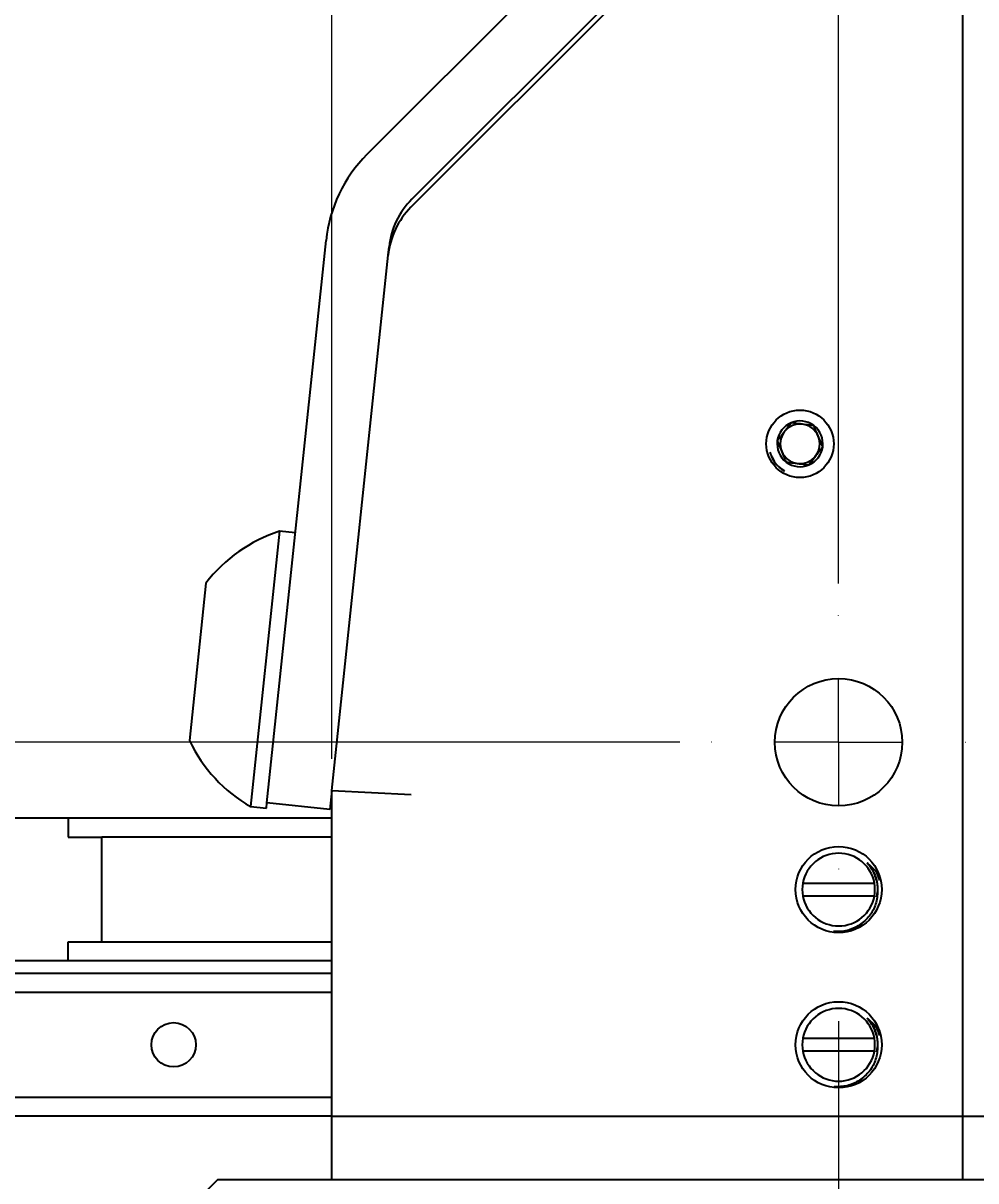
# Model space of a CAD drawing. Header units: inches. Extents: x 2.2 to 21.4, y 0.2 to 16.
# Drawn here: x 8.193 to 9.697, y 1.519 to 3.346 of the extents above; entities that cross this region are included whole.
import ezdxf

# ---------------------------------------------------------------- set-up
doc = ezdxf.new("R2010")
doc.units = ezdxf.units.IN
doc.header["$MEASUREMENT"] = 0
doc.linetypes.add('CENTERX2', pattern=[0.8, 0.5, -0.1, 0.1, -0.1])
doc.styles.add('SLDTEXTSTYLE0', font='TXT', dxfattribs={"width": 0.75})
doc.dimstyles.new('SLDDIMSTYLE0', dxfattribs={"dimtxt": 0.125, "dimasz": 0.13, "dimexe": 0, "dimexo": 0.0625, "dimgap": 0.03125, "dimtad": 0, "dimtih": 1, "dimtoh": 1, "dimdec": 3, "dimrnd": 1e-09, "dimzin": 12, "dimdsep": 46, "dimtxsty": 'SLDTEXTSTYLE0', "dimsah": 1, "dimcen": 0.09, "dimadec": 0, "dimazin": 3, "dimtfac": 1, "dimtdec": 3, "dimtofl": 0, "dimtmove": 0, "dimatfit": 3, "dimfxl": 1, "dimfrac": 2, "dimtolj": 1, "dimtzin": 12, "dimarcsym": 0})
doc.dimstyles.new('SLDDIMSTYLE1', dxfattribs={"dimtxt": 0.125, "dimasz": 0.13, "dimexe": 0, "dimexo": 0.0625, "dimgap": 0.03125, "dimtad": 0, "dimtih": 1, "dimtoh": 1, "dimdec": 3, "dimrnd": 1e-09, "dimzin": 4, "dimdsep": 46, "dimtxsty": 'SLDTEXTSTYLE0', "dimsah": 1, "dimcen": 0.09, "dimadec": 0, "dimazin": 1, "dimtfac": 1, "dimtdec": 3, "dimtofl": 0, "dimtmove": 0, "dimatfit": 3, "dimfxl": 1, "dimfrac": 2, "dimtolj": 1, "dimtzin": 12, "dimarcsym": 0})

# ---------------------------------------------------------------- blocks, each defined once
blk = doc.blocks.new('_D_9')
at = {"color": 7, "linetype": 'Continuous', "lineweight": 18}
for p, q in [((9.1358, 4.604), (9.0978, 4.604)), ((9.0978, 4.604), (9.0978, 4.4056)), ((9.864, 4.604), (9.9021, 4.604)), ((9.9021, 4.604), (9.9021, 4.4056)), ((8.6802, 2.1851), (8.6802, 4.549)), ((10.7302, 3.3961), (10.7302, 4.549)), ((8.6802, 4.424), (8.9882, 4.424)), ((10.7302, 4.424), (10.0117, 4.424)), ((9.0978, 4.4056), (9.1358, 4.4056)), ((9.9021, 4.4056), (9.864, 4.4056))]:
    blk.add_line(p, q, dxfattribs=at)
for points in [[(8.6802, 4.424), (8.8102, 4.404), (8.8102, 4.444)], [(10.7302, 4.424), (10.6002, 4.444), (10.6002, 4.404)]]:
    blk.add_solid(points, dxfattribs=at)
at = {"color": 7, "linetype": 'Continuous', "lineweight": 18, "char_height": 0.125, "attachment_point": 1, "style": 'SLDTEXTSTYLE0'}
for s, insert in [('52.07mm', (9.1358, 4.5667)), ('2.050in', (9.2246, 4.3797))]:
    blk.add_mtext(s, dxfattribs=dict(at, insert=insert))
blk = doc.blocks.new('_D_10')
at = {"color": 7, "linetype": 'Continuous', "lineweight": 18}
for p, q in [((9.8012, 4.1389), (9.7631, 4.1389)), ((9.7631, 4.1389), (9.7631, 3.9405)), ((10.5293, 4.1389), (10.5674, 4.1389)), ((10.5674, 4.1389), (10.5674, 3.9405)), ((8.6802, 2.1851), (8.6802, 4.0839)), ((9.4802, 2.4616), (9.4802, 4.0839)), ((8.6802, 3.9589), (9.4802, 3.9589)), ((9.4802, 3.9589), (9.6535, 3.9589)), ((9.7631, 3.9405), (9.8012, 3.9405)), ((10.5674, 3.9405), (10.5293, 3.9405))]:
    blk.add_line(p, q, dxfattribs=at)
for points in [[(8.6802, 3.9589), (8.8102, 3.9389), (8.8102, 3.9789)], [(9.4802, 3.9589), (9.3502, 3.9789), (9.3502, 3.9389)]]:
    blk.add_solid(points, dxfattribs=at)
at = {"color": 7, "linetype": 'Continuous', "lineweight": 18, "char_height": 0.125, "attachment_point": 1, "style": 'SLDTEXTSTYLE0'}
for s, insert in [('20.32mm', (9.8012, 4.1016)), ('.800in', (9.9362, 3.9146))]:
    blk.add_mtext(s, dxfattribs=dict(at, insert=insert))
blk = doc.blocks.new('_D_11')
at = {"color": 7, "linetype": 'Continuous', "lineweight": 18}
for p, q in [((9.2297, 2.2111), (5.8752, 2.2111)), ((6.0002, 2.2111), (6.0002, 1.9215)), ((5.6362, 1.8961), (5.5981, 1.8961)), ((5.5981, 1.8961), (5.5981, 1.6977)), ((6.3643, 1.8961), (6.4024, 1.8961)), ((6.4024, 1.8961), (6.4024, 1.6977)), ((5.5981, 1.6977), (5.6362, 1.6977)), ((6.4024, 1.6977), (6.3643, 1.6977)), ((6.0002, 1.2211), (6.0002, 1.5106)), ((8.9762, 1.2211), (5.8752, 1.2211))]:
    blk.add_line(p, q, dxfattribs=at)
for points in [[(6.0002, 2.2111), (5.9802, 2.0811), (6.0202, 2.0811)], [(6.0002, 1.2211), (6.0202, 1.3511), (5.9802, 1.3511)]]:
    blk.add_solid(points, dxfattribs=at)
at = {"color": 7, "linetype": 'Continuous', "lineweight": 18, "char_height": 0.125, "attachment_point": 1, "style": 'SLDTEXTSTYLE0'}
for s, insert in [('25.15mm', (5.6362, 1.8588)), ('.990in', (5.7712, 1.6718))]:
    blk.add_mtext(s, dxfattribs=dict(at, insert=insert))
blk = doc.blocks.new('_D_13')
at = {"color": 7, "linetype": 'Continuous', "lineweight": 18}
for p, q in [((9.5752, 3.5853), (12.4075, 3.5853)), ((12.2825, 3.5853), (12.2825, 3.0651)), ((11.9185, 3.0397), (11.8804, 3.0397)), ((11.8804, 3.0397), (11.8804, 2.8412)), ((12.6466, 3.0397), (12.6847, 3.0397)), ((12.6847, 3.0397), (12.6847, 2.8412)), ((11.8804, 2.8412), (11.9185, 2.8412)), ((12.6847, 2.8412), (12.6466, 2.8412)), ((12.2825, 1.2211), (12.2825, 2.6542)), ((9.9842, 1.2211), (12.4075, 1.2211))]:
    blk.add_line(p, q, dxfattribs=at)
for points in [[(12.2825, 3.5853), (12.2625, 3.4553), (12.3025, 3.4553)], [(12.2825, 1.2211), (12.3025, 1.3511), (12.2625, 1.3511)]]:
    blk.add_solid(points, dxfattribs=at)
at = {"color": 7, "linetype": 'Continuous', "lineweight": 18, "char_height": 0.125, "attachment_point": 1, "style": 'SLDTEXTSTYLE0'}
for s, insert in [('60.05mm', (11.9185, 3.0024)), ('2.364in', (12.0073, 2.8153))]:
    blk.add_mtext(s, dxfattribs=dict(at, insert=insert))
blk = doc.blocks.new('_D_14')
at = {"color": 7, "linetype": 'Continuous', "lineweight": 18}
for p, q in [((8.4311, 5.0471), (8.393, 5.0471)), ((8.393, 5.0471), (8.393, 4.8487)), ((9.1592, 5.0471), (9.1973, 5.0471)), ((9.1973, 5.0471), (9.1973, 4.8487)), ((7.6802, 2.1111), (7.6802, 4.9921)), ((11.1802, 2.1111), (11.1802, 4.9921)), ((7.6802, 4.8671), (8.0895, 4.8671)), ((11.1802, 4.8671), (9.2607, 4.8671)), ((8.393, 4.8487), (8.4311, 4.8487)), ((9.1973, 4.8487), (9.1592, 4.8487))]:
    blk.add_line(p, q, dxfattribs=at)
for points in [[(7.6802, 4.8671), (7.8102, 4.8471), (7.8102, 4.8871)], [(11.1802, 4.8671), (11.0502, 4.8871), (11.0502, 4.8471)]]:
    blk.add_solid(points, dxfattribs=at)
at = {"color": 7, "linetype": 'Continuous', "lineweight": 18, "char_height": 0.125, "attachment_point": 1, "style": 'SLDTEXTSTYLE0'}
for s, insert in [('88.90mm', (8.4311, 5.0098)), ('2X', (8.1148, 4.8247)), ('3.500in', (8.5199, 4.8228))]:
    blk.add_mtext(s, dxfattribs=dict(at, insert=insert))
blk = doc.blocks.new('_D_15')
at = {"color": 7, "linetype": 'Continuous', "lineweight": 18}
for p, q in [((7.6802, 1.8461), (7.6802, 0.7224)), ((8.2097, 1.0275), (8.1716, 1.0275)), ((8.1716, 1.0275), (8.1716, 0.829)), ((8.9378, 1.0275), (8.9759, 1.0275)), ((8.9759, 1.0275), (8.9759, 0.829)), ((9.4802, 0.9705), (9.4802, 0.7224)), ((7.6802, 0.8474), (8.062, 0.8474)), ((9.4802, 0.8474), (9.0855, 0.8474)), ((8.1716, 0.829), (8.2097, 0.829)), ((8.9759, 0.829), (8.9378, 0.829))]:
    blk.add_line(p, q, dxfattribs=at)
for points in [[(7.6802, 0.8474), (7.8102, 0.8274), (7.8102, 0.8674)], [(9.4802, 0.8474), (9.3502, 0.8674), (9.3502, 0.8274)]]:
    blk.add_solid(points, dxfattribs=at)
at = {"color": 7, "linetype": 'Continuous', "lineweight": 18, "char_height": 0.125, "attachment_point": 1, "style": 'SLDTEXTSTYLE0'}
for s, insert in [('45.72mm', (8.2097, 0.9902)), ('1.800in', (8.2985, 0.8032))]:
    blk.add_mtext(s, dxfattribs=dict(at, insert=insert))
blk = doc.blocks.new('_D_16')
at = {"color": 7, "linetype": 'Continuous', "lineweight": 18}
for p, q in [((6.6302, 1.6011), (6.6302, 0.327)), ((9.4802, 0.9705), (9.4802, 0.327)), ((7.152, 0.6321), (7.1139, 0.6321)), ((7.1139, 0.6321), (7.1139, 0.4336)), ((7.8801, 0.6321), (7.9182, 0.6321)), ((7.9182, 0.6321), (7.9182, 0.4336)), ((6.6302, 0.452), (7.0043, 0.452)), ((9.4802, 0.452), (8.0278, 0.452)), ((7.1139, 0.4336), (7.152, 0.4336)), ((7.9182, 0.4336), (7.8801, 0.4336))]:
    blk.add_line(p, q, dxfattribs=at)
for points in [[(6.6302, 0.452), (6.7602, 0.432), (6.7602, 0.472)], [(9.4802, 0.452), (9.3502, 0.472), (9.3502, 0.432)]]:
    blk.add_solid(points, dxfattribs=at)
at = {"color": 7, "linetype": 'Continuous', "lineweight": 18, "char_height": 0.125, "attachment_point": 1, "style": 'SLDTEXTSTYLE0'}
for s, insert in [('72.39mm', (7.152, 0.5948)), ('2.850in', (7.2408, 0.4077))]:
    blk.add_mtext(s, dxfattribs=dict(at, insert=insert))
blk = doc.blocks.new('SW_CENTERMARKSYMBOL_2')
at = {"color": 0, "linetype": 'Continuous', "lineweight": 0}
for p, q in [((0, 0.2), (0, 0.2005)), ((0, 0), (0, 0.1)), ((-0.2, 0), (-0.2005, 0)), ((0, 0), (-0.1, 0)), ((0, 0), (0, -0.1)), ((0, 0), (0.1, 0)), ((0.2, 0), (0.2005, 0)), ((0, -0.2), (0, -0.2005))]:
    blk.add_line(p, q, dxfattribs=at)

msp = doc.modelspace()

# ---------------------------------------------------------------- linework, layer by layer
at = {"color": 7, "linetype": 'Continuous', "lineweight": 25}
for p, q in [((8.7355, 3.1388), (9.1162, 3.5194)), ((8.8062, 3.0681), (9.1869, 3.4487)), ((8.8049, 3.0554), (9.184, 3.4345)), ((9.6762, 1.6211), (9.6762, 3.3461)), ((8.5985, 2.3143), (8.6709, 3.0032)), ((8.6802, 2.1351), (8.769, 2.9801)), ((8.769, 2.9801), (8.7703, 2.9928)), ((8.5975, 2.5441), (8.5518, 2.1095)), ((8.6223, 2.5415), (8.5975, 2.5441)), ((8.4813, 2.4623), (8.4552, 2.2137)), ((8.5775, 2.1154), (8.5985, 2.3143)), ((8.6802, 2.1351), (8.677, 2.1049)), ((8.6802, 1.6211), (8.6802, 2.1351)), ((8.6802, 2.1351), (8.8052, 2.1285)), ((8.5518, 2.1095), (8.5767, 2.1069)), ((8.5767, 2.1069), (8.5775, 2.1154)), ((8.677, 2.1049), (8.5775, 2.1154)), ((8.2635, 2.0911), (7.8969, 2.0911)), ((8.2635, 2.0911), (8.2635, 2.0611)), ((8.6802, 2.0911), (8.2635, 2.0911)), ((8.2635, 2.0611), (8.317, 2.0611)), ((8.317, 1.8961), (8.317, 2.0611)), ((8.6802, 2.0611), (8.317, 2.0611)), ((9.4237, 1.9888), (9.5366, 1.9888)), ((9.5366, 1.9683), (9.4237, 1.9683)), ((8.2635, 1.8961), (8.317, 1.8961)), ((8.2635, 1.8661), (8.2635, 1.8961)), ((8.317, 1.8961), (8.6802, 1.8961)), ((8.2635, 1.8661), (7.8969, 1.8661)), ((8.6802, 1.8661), (8.2635, 1.8661)), ((8.6802, 1.8461), (7.2135, 1.8461)), ((8.6802, 1.8161), (7.267, 1.8161)), ((9.4237, 1.7438), (9.5366, 1.7438)), ((9.5366, 1.7233), (9.4237, 1.7233)), ((7.267, 1.6511), (8.6802, 1.6511)), ((8.6802, 1.6211), (7.2135, 1.6211)), ((8.6802, 1.6211), (8.8052, 1.6211)), ((8.6802, 1.5211), (8.6802, 1.6211)), ((8.8052, 1.6211), (9.6762, 1.6211)), ((9.6762, 1.5211), (9.6762, 1.6211)), ((9.6762, 1.6211), (10.3952, 1.6211)), ((9.6762, 1.6211), (10.3949, 1.6211)), ((8.5002, 1.5211), (8.4802, 1.5011)), ((8.5002, 1.5211), (8.6802, 1.5211)), ((8.6802, 1.5211), (8.8052, 1.5211)), ((8.8052, 1.5211), (9.6762, 1.5211)), ((9.6762, 1.5211), (10.3952, 1.5211))]:
    msp.add_line(p, q, dxfattribs=at)
at = {"color": 7, "linetype": 'CENTERX2', "lineweight": 18}
msp.add_line((9.4802, 1.7711), (9.4802, 1.0205), dxfattribs=at)
at = {"color": 7, "linetype": 'Continuous', "lineweight": 25}
for centre, radius in [((9.4192, 2.6821), 0.0532), ((9.4802, 2.2111), 0.1005), ((9.4802, 1.9786), 0.068), ((9.4802, 1.7336), 0.068), ((8.4302, 1.7336), 0.035)]:
    msp.add_circle(centre, radius, dxfattribs=at)
for centre, radius, start, end in [((8.8946, 2.9797), 0.225, 135, 174), ((8.8933, 2.967), 0.125, 135, 174), ((8.8946, 2.9797), 0.125, 135, 174), ((9.4192, 2.6821), 0.0361, 112.6769, 172.6769), ((9.4192, 2.6821), 0.0312, 82.6769, 142.6769), ((9.4192, 2.6821), 0.0361, 52.6769, 112.6769), ((9.4192, 2.6821), 0.0313, 22.6769, 82.6769), ((9.4192, 2.6821), 0.0361, 352.6769, 52.6769), ((9.4192, 2.6821), 0.0361, 172.6769, 232.6769), ((9.4192, 2.6821), 0.0312, 142.6769, 202.6769), ((9.4192, 2.6821), 0.0313, 322.6769, 22.6769), ((9.4192, 2.6821), 0.0313, 202.6769, 262.6769), ((9.4192, 2.6821), 0.0361, 292.6769, 352.6769), ((9.4192, 2.6821), 0.0361, 232.6769, 292.6769), ((9.4192, 2.6821), 0.0313, 262.6769, 322.6769), ((8.6707, 2.3167), 0.2389, 107.8462, 142.4498), ((8.6707, 2.3167), 0.2389, 205.5502, 240.1538), ((9.4802, 1.9786), 0.0574, 10.2866, 169.7134), ((9.4802, 1.9786), 0.0574, 169.7134, 190.2866), ((9.4802, 1.9786), 0.0574, 349.7134, 10.2866), ((9.4802, 1.9786), 0.0574, 190.2866, 349.7134), ((9.4802, 1.7336), 0.0574, 10.2866, 169.7134), ((9.4802, 1.7336), 0.0574, 169.7134, 190.2866), ((9.4802, 1.7336), 0.0574, 349.7134, 10.2866), ((9.4802, 1.7336), 0.0574, 190.2866, 349.7134)]:
    msp.add_arc(centre, radius, start, end, dxfattribs=at)
msp.add_ellipse((9.6696, 3.3461), major_axis=(0, 0.125), ratio=0.052408, start_param=4.712389, end_param=6.283185, dxfattribs=at)
for points, knots in [([(9.4053, 2.7154), (9.4021, 2.7113), (9.3968, 2.7042), (9.389, 2.694), (9.3851, 2.6889), (9.3834, 2.6867)], [0, 0, 0, 0, 0.439096, 0.751351, 1, 1, 1, 1]), ([(9.441, 2.7108), (9.439, 2.711), (9.4333, 2.7118), (9.4228, 2.7131), (9.4126, 2.7144), (9.407, 2.7151), (9.4053, 2.7154)], [0, 0, 0, 0, 0.1809422, 0.5062926, 0.8439745, 1, 1, 1, 1]), ([(9.455, 2.6775), (9.453, 2.6822), (9.4496, 2.6904), (9.4446, 2.7022), (9.4421, 2.7081), (9.441, 2.7108)], [0, 0, 0, 0, 0.439096, 0.751351, 1, 1, 1, 1]), ([(9.3834, 2.6867), (9.3854, 2.6819), (9.3888, 2.6737), (9.3937, 2.6619), (9.3962, 2.656), (9.3973, 2.6534)], [0, 0, 0, 0, 0.439096, 0.751351, 1, 1, 1, 1]), ([(9.3716, 2.6692), (9.3724, 2.6667), (9.3747, 2.6595), (9.3818, 2.6483), (9.3903, 2.6423), (9.3946, 2.6393)], [0, 0, 0, 0, 0.196862, 0.594249, 1, 1, 1, 1]), ([(9.4331, 2.6488), (9.4362, 2.6529), (9.4416, 2.6599), (9.4494, 2.6701), (9.4532, 2.6752), (9.455, 2.6775)], [0, 0, 0, 0, 0.439096, 0.751351, 1, 1, 1, 1]), ([(9.3732, 2.665), (9.3754, 2.6601), (9.38, 2.65), (9.3891, 2.6425), (9.3944, 2.6394), (9.3946, 2.6393)], [0, 0, 0, 0, 0.4644077, 0.9729949, 1, 1, 1, 1]), ([(9.3973, 2.6534), (9.399, 2.6531), (9.4046, 2.6524), (9.4148, 2.6511), (9.4253, 2.6498), (9.431, 2.649), (9.4331, 2.6488)], [0, 0, 0, 0, 0.156025, 0.493707, 0.819058, 1, 1, 1, 1]), ([(9.5251, 2.0208), (9.5268, 2.0189), (9.5331, 2.0117), (9.5406, 1.9968), (9.5414, 1.9833), (9.5418, 1.9767)], [0, 0, 0, 0, 0.162169, 0.591359, 1, 1, 1, 1]), ([(9.54, 1.9668), (9.5406, 1.9689), (9.5431, 1.9772), (9.541, 1.9929), (9.5348, 2.0093), (9.5278, 2.0176), (9.5251, 2.0208)], [0, 0, 0, 0, 0.112956, 0.445451, 0.785127, 1, 1, 1, 1]), ([(9.5454, 1.9931), (9.5441, 1.997), (9.5403, 2.0081), (9.5311, 2.0158), (9.5251, 2.0208)], [0, 0, 0, 0, 0.344561, 1, 1, 1, 1]), ([(9.5418, 1.9767), (9.5413, 1.9696), (9.5401, 1.9554), (9.5296, 1.9364), (9.5138, 1.9218), (9.4938, 1.9125), (9.4793, 1.9123), (9.4721, 1.9122)], [0, 0, 0, 0, 0.198262, 0.396524, 0.594658, 0.798709, 1, 1, 1, 1]), ([(9.5251, 1.7758), (9.5268, 1.7739), (9.5331, 1.7667), (9.5406, 1.7518), (9.5414, 1.7383), (9.5418, 1.7317)], [0, 0, 0, 0, 0.162169, 0.591359, 1, 1, 1, 1]), ([(9.54, 1.7218), (9.5406, 1.7239), (9.5431, 1.7322), (9.541, 1.7479), (9.5348, 1.7643), (9.5278, 1.7726), (9.5251, 1.7758)], [0, 0, 0, 0, 0.112956, 0.445451, 0.785127, 1, 1, 1, 1]), ([(9.5454, 1.7481), (9.5441, 1.752), (9.5403, 1.7631), (9.5311, 1.7708), (9.5251, 1.7758)], [0, 0, 0, 0, 0.344561, 1, 1, 1, 1]), ([(9.5418, 1.7317), (9.5413, 1.7246), (9.5401, 1.7104), (9.5296, 1.6914), (9.5138, 1.6768), (9.4941, 1.6676), (9.4799, 1.6674), (9.473, 1.6673)], [0, 0, 0, 0, 0.2000092, 0.4000184, 0.5998978, 0.8057476, 1, 1, 1, 1])]:
    msp.add_open_spline(points, degree=3, knots=knots, dxfattribs=at)

# ---------------------------------------------------------------- block references
at = {"color": 7, "linetype": 'Continuous', "lineweight": 0}
msp.add_blockref('SW_CENTERMARKSYMBOL_2', (9.4802, 2.2111), dxfattribs=at)

# ---------------------------------------------------------------- dimensions: what is measured, and where the dimension line sits
at = {"color": 7, "linetype": 'Continuous', "lineweight": 18}
dim = msp.add_linear_dim(base=(7.6802, 4.8671), p1=(11.1802, 2.0611), p2=(7.6802, 2.0611), text='2X <>', dimstyle='SLDDIMSTYLE1', dxfattribs=at)
dim.commit()
dim.dimension.update_dxf_attribs({"geometry": '_D_14', "text_midpoint": (8.6751, 4.8671), "dimtype": 160})
for base, p1, p2, picture, middle in [((10.7302, 4.424), (8.6802, 2.1351), (10.7302, 3.3461), '_D_9', (9.4999, 4.424)), ((8.6802, 3.9589), (9.4802, 2.4116), (8.6802, 2.1351), '_D_10', (10.1653, 3.9589)), ((7.6802, 0.8474), (9.4802, 1.0205), (7.6802, 1.8961), '_D_15', (8.5737, 0.8474)), ((9.4802, 0.452), (6.6302, 1.6511), (9.4802, 1.0205), '_D_16', (7.5161, 0.452))]:
    dim = msp.add_linear_dim(base=base, p1=p1, p2=p2, dimstyle='SLDDIMSTYLE1', dxfattribs=at)
    dim.commit()
    dim.dimension.update_dxf_attribs({"geometry": picture, "text_midpoint": middle, "dimtype": 160})
for base, p1, p2, dimstyle, picture, middle in [((12.2825, 3.5853), (9.9342, 1.2211), (9.5252, 3.5853), 'SLDDIMSTYLE0', '_D_13', (12.2825, 2.8596)), ((6.0002, 1.2211), (9.2797, 2.2111), (9.0262, 1.2211), 'SLDDIMSTYLE1', '_D_11', (6.0002, 1.7161))]:
    dim = msp.add_linear_dim(base=base, p1=p1, p2=p2, angle=90, dimstyle=dimstyle, dxfattribs=at)
    dim.commit()
    dim.dimension.update_dxf_attribs({"geometry": picture, "text_midpoint": middle, "dimtype": 160})

doc.saveas('drawing.dxf')
